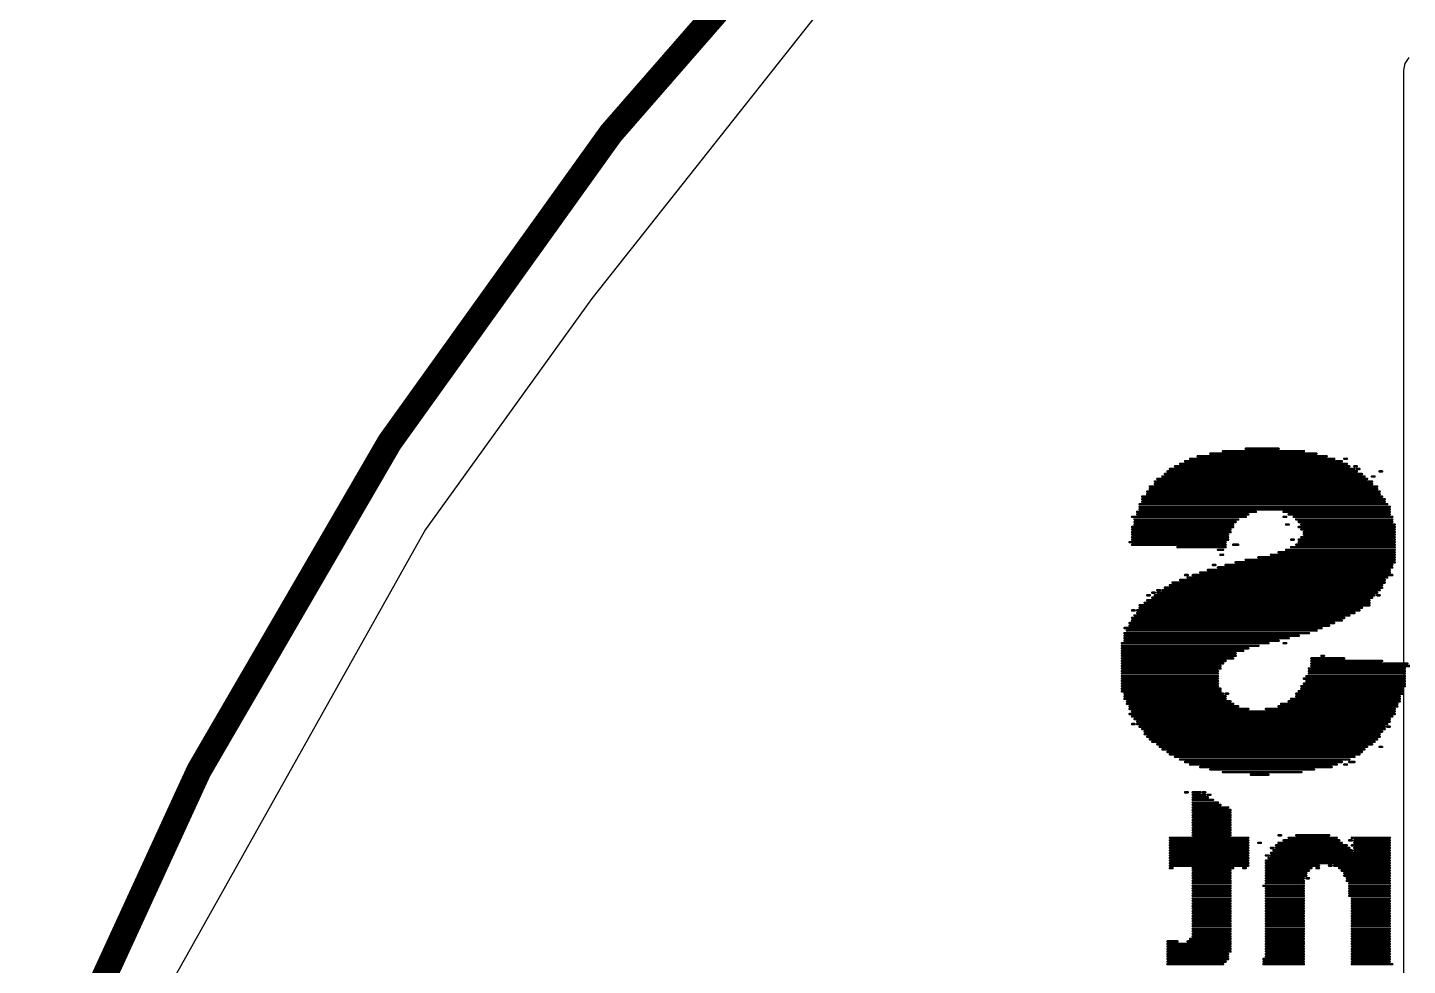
# Model space of a CAD drawing. Header units: inches. Extents: x -5 to 433, y -20 to 71.
# Drawn here: x -5.13 to 8.75, y 50.06 to 59.48 of the extents above; entities that cross this region are included whole.
import ezdxf

# ---------------------------------------------------------------- set-up
doc = ezdxf.new("R2010")
doc.units = ezdxf.units.IN
for name, color, linetype in [('Board Outline', 216, 'Continuous'), ('Bottom Overlay', 54, 'Continuous'), ('Top Layer', 1, 'Continuous')]:
    doc.layers.add(name, color=color, linetype=linetype)

msp = doc.modelspace()

# ---------------------------------------------------------------- linework, layer by layer
at = {"layer": 'Board Outline', "const_width": 0.254}
msp.add_lwpolyline([(-5, 48.544, -0.095808), (3.25, 61.298)], format="xyb", dxfattribs=at)
at = {"layer": 'Bottom Overlay', "const_width": 0.0254}
for points in [[(6.895, 55.226), (7.708, 55.226)], [(7.123, 55.251), (7.454, 55.251)], [(6.463, 55.099), (8.139, 55.099)], [(6.514, 55.124), (8.089, 55.124)], [(6.565, 55.15), (8.012, 55.15)], [(6.641, 55.175), (7.936, 55.175)], [(6.768, 55.201), (7.835, 55.201)], [(8.114, 55.15), (8.139, 55.15)], [(6.234, 54.947), (8.343, 54.947)], [(6.285, 54.972), (8.317, 54.972)], [(6.311, 54.997), (8.292, 54.997)], [(6.336, 55.023), (8.241, 55.023)], [(6.361, 55.048), (8.216, 55.048)], [(6.412, 55.074), (8.165, 55.074)], [(8.216, 55.074), (8.241, 55.074)], [(8.241, 55.048), (8.266, 55.048)], [(8.393, 54.972), (8.419, 54.972)], [(8.47, 55.023), (8.495, 55.023)], [(6.133, 54.82), (8.47, 54.82)], [(6.158, 54.87), (8.444, 54.87)], [(6.158, 54.845), (8.444, 54.845)], [(6.209, 54.921), (8.393, 54.921)], [(6.209, 54.896), (8.393, 54.896)], [(6.057, 54.693), (8.546, 54.693)], [(6.057, 54.667), (8.571, 54.667)], [(6.082, 54.769), (8.495, 54.769)], [(6.082, 54.743), (8.52, 54.743)], [(6.082, 54.718), (8.52, 54.718)], [(6.133, 54.794), (8.47, 54.794)], [(5.98, 54.566), (7.123, 54.566)], [(6.006, 54.54), (7.047, 54.54)], [(6.031, 54.616), (7.225, 54.616)], [(6.031, 54.591), (7.149, 54.591)], [(6.057, 54.642), (8.571, 54.642)], [(7.504, 54.616), (8.571, 54.616)], [(7.504, 54.566), (7.53, 54.566)], [(7.555, 54.591), (8.571, 54.591)], [(7.606, 54.566), (8.597, 54.566)], [(7.631, 54.54), (8.597, 54.54)], [(5.98, 54.464), (6.996, 54.464)], [(5.98, 54.439), (6.971, 54.439)], [(5.98, 54.413), (6.971, 54.413)], [(5.98, 54.388), (6.946, 54.388)], [(6.006, 54.515), (7.022, 54.515)], [(6.006, 54.489), (6.996, 54.489)], [(7.53, 54.489), (7.555, 54.489)], [(7.657, 54.515), (8.597, 54.515)], [(7.657, 54.464), (8.622, 54.464)], [(7.682, 54.489), (8.622, 54.489)], [(7.682, 54.439), (8.622, 54.439)], [(7.708, 54.413), (8.622, 54.413)], [(7.708, 54.388), (8.622, 54.388)], [(5.955, 54.312), (6.92, 54.312)], [(5.98, 54.362), (6.946, 54.362)], [(5.98, 54.337), (6.946, 54.337)], [(5.98, 54.286), (6.92, 54.286)], [(6.438, 54.261), (6.92, 54.261)], [(6.996, 54.286), (7.047, 54.286)], [(7.581, 54.337), (7.606, 54.337)], [(7.581, 54.261), (8.622, 54.261)], [(7.631, 54.286), (8.622, 54.286)], [(7.657, 54.337), (8.622, 54.337)], [(7.657, 54.312), (8.622, 54.312)], [(7.682, 54.362), (8.622, 54.362)], [(6.844, 54.235), (6.895, 54.235)], [(6.869, 54.185), (6.895, 54.185)], [(7.022, 54.108), (8.622, 54.108)], [(7.123, 54.134), (8.622, 54.134)], [(7.25, 54.159), (8.622, 54.159)], [(7.377, 54.185), (8.622, 54.185)], [(7.454, 54.21), (8.622, 54.21)], [(7.53, 54.235), (8.622, 54.235)], [(6.514, 53.981), (6.539, 53.981)], [(6.59, 53.981), (8.597, 53.981)], [(6.666, 54.007), (8.571, 54.007)], [(6.742, 54.032), (8.571, 54.032)], [(6.793, 54.083), (6.819, 54.083)], [(6.844, 54.058), (8.597, 54.058)], [(6.92, 54.083), (8.597, 54.083)], [(6.234, 53.829), (6.26, 53.829)], [(6.285, 53.829), (8.47, 53.829)], [(6.311, 53.854), (8.495, 53.854)], [(6.361, 53.88), (8.495, 53.88)], [(6.387, 53.905), (8.52, 53.905)], [(6.463, 53.931), (8.52, 53.931)], [(6.539, 53.956), (8.546, 53.956)], [(6.107, 53.702), (8.368, 53.702)], [(6.133, 53.778), (6.158, 53.778)], [(6.133, 53.727), (8.368, 53.727)], [(6.184, 53.804), (6.209, 53.804)], [(6.184, 53.753), (8.393, 53.753)], [(6.209, 53.778), (8.419, 53.778)], [(6.234, 53.804), (8.444, 53.804)], [(8.444, 53.778), (8.47, 53.778)], [(5.98, 53.626), (6.006, 53.626)], [(5.98, 53.55), (8.114, 53.55)], [(6.006, 53.575), (8.165, 53.575)], [(6.031, 53.626), (8.266, 53.626)], [(6.031, 53.6), (8.216, 53.6)], [(6.057, 53.677), (8.368, 53.677)], [(6.057, 53.651), (8.292, 53.651)], [(5.904, 53.448), (7.885, 53.448)], [(5.93, 53.423), (7.835, 53.423)], [(5.955, 53.499), (8.012, 53.499)], [(5.955, 53.473), (7.962, 53.473)], [(5.98, 53.524), (8.089, 53.524)], [(5.879, 53.296), (7.352, 53.296)], [(5.904, 53.397), (7.758, 53.397)], [(5.904, 53.372), (7.657, 53.372)], [(5.904, 53.346), (7.555, 53.346)], [(5.904, 53.321), (7.454, 53.321)], [(7.504, 53.296), (7.53, 53.296)], [(5.879, 53.27), (7.25, 53.27)], [(5.879, 53.245), (7.149, 53.245)], [(5.879, 53.219), (7.098, 53.219)], [(5.879, 53.194), (7.022, 53.194)], [(5.879, 53.169), (7.022, 53.169)], [(5.879, 53.143), (6.996, 53.143)], [(7.784, 53.143), (8.114, 53.143)], [(7.885, 53.169), (7.911, 53.169)], [(5.879, 53.118), (6.92, 53.118)], [(5.879, 53.092), (6.895, 53.092)], [(5.879, 53.067), (6.869, 53.067)], [(5.879, 53.042), (6.869, 53.042)], [(5.879, 53.016), (6.844, 53.016)], [(7.758, 53.042), (8.724, 53.042)], [(7.758, 53.016), (8.724, 53.016)], [(7.784, 53.118), (8.495, 53.118)], [(7.784, 53.092), (8.749, 53.092)], [(7.784, 53.067), (8.774, 53.067)], [(5.879, 52.991), (6.844, 52.991)], [(5.879, 52.965), (6.844, 52.965)], [(5.879, 52.94), (6.844, 52.94)], [(5.879, 52.915), (6.844, 52.915)], [(5.879, 52.889), (6.844, 52.889)], [(5.879, 52.864), (6.844, 52.864)], [(7.682, 52.864), (8.724, 52.864)], [(7.708, 52.94), (8.724, 52.94)], [(7.708, 52.889), (8.724, 52.889)], [(7.733, 52.965), (8.724, 52.965)], [(7.733, 52.915), (8.724, 52.915)], [(7.758, 52.991), (8.724, 52.991)], [(5.879, 52.838), (6.869, 52.838)], [(5.879, 52.813), (6.869, 52.813)], [(5.904, 52.788), (6.895, 52.788)], [(5.904, 52.762), (6.92, 52.762)], [(5.904, 52.737), (6.92, 52.737)], [(6.92, 52.788), (6.946, 52.788)], [(7.581, 52.737), (8.673, 52.737)], [(7.631, 52.788), (8.698, 52.788)], [(7.631, 52.762), (8.673, 52.762)], [(7.657, 52.813), (8.698, 52.813)], [(7.682, 52.838), (8.698, 52.838)], [(5.93, 52.711), (6.971, 52.711)], [(5.93, 52.686), (6.996, 52.686)], [(5.955, 52.661), (7.047, 52.661)], [(5.955, 52.635), (7.149, 52.635)], [(5.955, 52.584), (8.622, 52.584)], [(5.98, 52.61), (8.622, 52.61)], [(7.327, 52.635), (8.622, 52.635)], [(7.454, 52.661), (8.647, 52.661)], [(7.479, 52.686), (8.647, 52.686)], [(7.555, 52.711), (8.673, 52.711)], [(5.98, 52.559), (8.597, 52.559)], [(5.98, 52.483), (6.006, 52.483)], [(6.006, 52.534), (8.571, 52.534)], [(6.031, 52.508), (8.571, 52.508)], [(6.031, 52.483), (8.546, 52.483)], [(6.057, 52.457), (8.52, 52.457)], [(8.546, 52.457), (8.571, 52.457)], [(6.082, 52.432), (8.52, 52.432)], [(6.107, 52.407), (8.495, 52.407)], [(6.107, 52.381), (8.47, 52.381)], [(6.133, 52.356), (8.47, 52.356)], [(6.158, 52.33), (8.444, 52.33)], [(6.184, 52.305), (8.419, 52.305)], [(6.234, 52.28), (8.393, 52.28)], [(6.26, 52.254), (8.343, 52.254)], [(6.285, 52.229), (8.317, 52.229)], [(6.336, 52.203), (8.292, 52.203)], [(6.361, 52.178), (8.266, 52.178)], [(8.47, 52.254), (8.495, 52.254)], [(6.412, 52.153), (8.216, 52.153)], [(6.463, 52.127), (8.165, 52.127)], [(6.514, 52.102), (8.089, 52.102)], [(6.565, 52.076), (8.038, 52.076)], [(6.666, 52.051), (7.987, 52.051)], [(6.768, 52.026), (7.809, 52.026)], [(8.114, 52.076), (8.139, 52.076)], [(8.165, 52.102), (8.216, 52.102)], [(6.895, 52), (7.682, 52)], [(7.174, 51.975), (7.352, 51.975)], [(6.514, 51.797), (6.539, 51.797)], [(6.59, 51.797), (6.666, 51.797)], [(6.59, 51.772), (6.717, 51.772)], [(6.59, 51.746), (6.742, 51.746)], [(6.692, 51.797), (6.717, 51.797)], [(6.742, 51.772), (6.768, 51.772)], [(6.59, 51.721), (6.793, 51.721)], [(6.59, 51.695), (6.844, 51.695)], [(6.59, 51.67), (6.869, 51.67)], [(6.59, 51.645), (6.946, 51.645)], [(6.59, 51.619), (6.971, 51.619)], [(6.59, 51.594), (6.971, 51.594)], [(6.59, 51.568), (6.971, 51.568)], [(6.59, 51.543), (6.971, 51.543)], [(6.59, 51.518), (6.971, 51.518)], [(6.59, 51.492), (6.971, 51.492)], [(6.361, 51.34), (7.149, 51.34)], [(6.59, 51.467), (6.971, 51.467)], [(6.59, 51.441), (6.971, 51.441)], [(6.59, 51.416), (6.971, 51.416)], [(6.59, 51.391), (6.971, 51.391)], [(6.59, 51.365), (6.971, 51.365)], [(7.454, 51.365), (7.479, 51.365)], [(7.555, 51.34), (8.038, 51.34)], [(7.631, 51.365), (7.962, 51.365)], [(8.19, 51.34), (8.571, 51.34)], [(6.361, 51.314), (7.149, 51.314)], [(6.361, 51.289), (7.149, 51.289)], [(6.361, 51.264), (7.149, 51.264)], [(6.361, 51.238), (7.149, 51.238)], [(6.361, 51.213), (7.149, 51.213)], [(7.25, 51.289), (7.276, 51.289)], [(7.377, 51.238), (7.403, 51.238)], [(7.403, 51.213), (8.19, 51.213)], [(7.428, 51.264), (8.139, 51.264)], [(7.428, 51.238), (8.165, 51.238)], [(7.454, 51.289), (8.089, 51.289)], [(7.504, 51.314), (8.063, 51.314)], [(8.165, 51.314), (8.19, 51.314)], [(8.19, 51.264), (8.571, 51.264)], [(8.216, 51.314), (8.571, 51.314)], [(8.216, 51.289), (8.571, 51.289)], [(8.216, 51.238), (8.571, 51.238)], [(8.216, 51.213), (8.571, 51.213)], [(6.361, 51.187), (7.149, 51.187)], [(6.361, 51.162), (7.149, 51.162)], [(6.361, 51.137), (7.149, 51.137)], [(6.361, 51.111), (7.149, 51.111)], [(6.361, 51.086), (7.149, 51.086)], [(6.361, 51.06), (7.149, 51.06)], [(7.327, 51.162), (7.352, 51.162)], [(7.327, 51.111), (8.571, 51.111)], [(7.327, 51.086), (8.571, 51.086)], [(7.327, 51.06), (7.86, 51.06)], [(7.352, 51.137), (8.571, 51.137)], [(7.377, 51.187), (8.571, 51.187)], [(7.377, 51.162), (8.571, 51.162)], [(7.962, 51.06), (7.987, 51.06)], [(8.012, 51.06), (8.571, 51.06)], [(6.361, 51.035), (6.387, 51.035)], [(6.59, 51.035), (6.996, 51.035)], [(6.59, 51.01), (6.971, 51.01)], [(6.59, 50.984), (6.971, 50.984)], [(6.59, 50.959), (6.971, 50.959)], [(6.59, 50.933), (6.971, 50.933)], [(7.098, 51.035), (7.123, 51.035)], [(7.327, 51.035), (7.784, 51.035)], [(7.327, 51.01), (7.758, 51.01)], [(7.327, 50.984), (7.733, 50.984)], [(7.327, 50.959), (7.733, 50.959)], [(7.327, 50.933), (7.708, 50.933)], [(7.733, 50.933), (7.758, 50.933)], [(7.835, 51.035), (7.86, 51.035)], [(8.063, 51.035), (8.571, 51.035)], [(8.089, 51.01), (8.571, 51.01)], [(8.114, 50.984), (8.571, 50.984)], [(8.114, 50.959), (8.571, 50.959)], [(8.139, 50.933), (8.571, 50.933)], [(6.59, 50.908), (6.971, 50.908)], [(6.59, 50.883), (6.971, 50.883)], [(6.59, 50.857), (6.971, 50.857)], [(6.59, 50.832), (6.971, 50.832)], [(6.59, 50.806), (6.971, 50.806)], [(6.59, 50.781), (6.971, 50.781)], [(7.301, 50.857), (7.708, 50.857)], [(7.327, 50.908), (7.708, 50.908)], [(7.327, 50.883), (7.708, 50.883)], [(7.327, 50.832), (7.708, 50.832)], [(7.327, 50.806), (7.708, 50.806)], [(7.327, 50.781), (7.708, 50.781)], [(8.139, 50.908), (8.571, 50.908)], [(8.165, 50.883), (8.571, 50.883)], [(8.165, 50.857), (8.571, 50.857)], [(8.165, 50.832), (8.571, 50.832)], [(8.165, 50.806), (8.571, 50.806)], [(8.165, 50.781), (8.571, 50.781)], [(6.59, 50.756), (6.971, 50.756)], [(6.59, 50.73), (6.971, 50.73)], [(6.59, 50.705), (6.971, 50.705)], [(6.59, 50.679), (6.971, 50.679)], [(6.59, 50.654), (6.971, 50.654)], [(7.327, 50.756), (7.708, 50.756)], [(7.327, 50.73), (7.708, 50.73)], [(7.327, 50.705), (7.708, 50.705)], [(7.327, 50.679), (7.708, 50.679)], [(7.327, 50.654), (7.708, 50.654)], [(8.165, 50.756), (8.571, 50.756)], [(8.19, 50.73), (8.571, 50.73)], [(8.19, 50.705), (8.571, 50.705)], [(8.19, 50.679), (8.571, 50.679)], [(8.19, 50.654), (8.571, 50.654)], [(6.59, 50.629), (6.971, 50.629)], [(6.59, 50.603), (6.971, 50.603)], [(6.59, 50.578), (6.971, 50.578)], [(6.59, 50.552), (6.971, 50.552)], [(6.59, 50.527), (6.971, 50.527)], [(6.59, 50.502), (6.971, 50.502)], [(7.327, 50.629), (7.708, 50.629)], [(7.327, 50.603), (7.708, 50.603)], [(7.327, 50.578), (7.708, 50.578)], [(7.327, 50.552), (7.708, 50.552)], [(7.327, 50.527), (7.708, 50.527)], [(7.327, 50.502), (7.708, 50.502)], [(8.19, 50.629), (8.571, 50.629)], [(8.19, 50.603), (8.571, 50.603)], [(8.19, 50.578), (8.571, 50.578)], [(8.19, 50.552), (8.571, 50.552)], [(8.19, 50.527), (8.571, 50.527)], [(8.19, 50.502), (8.571, 50.502)], [(6.59, 50.476), (6.971, 50.476)], [(6.59, 50.451), (6.971, 50.451)], [(6.59, 50.425), (6.971, 50.425)], [(6.59, 50.4), (6.971, 50.4)], [(6.59, 50.375), (6.971, 50.375)], [(7.327, 50.476), (7.708, 50.476)], [(7.327, 50.451), (7.708, 50.451)], [(7.327, 50.425), (7.708, 50.425)], [(7.327, 50.4), (7.708, 50.4)], [(7.327, 50.375), (7.708, 50.375)], [(8.19, 50.476), (8.571, 50.476)], [(8.19, 50.451), (8.571, 50.451)], [(8.19, 50.425), (8.571, 50.425)], [(8.19, 50.4), (8.571, 50.4)], [(8.19, 50.375), (8.571, 50.375)], [(6.336, 50.298), (6.438, 50.298)], [(6.336, 50.273), (6.971, 50.273)], [(6.336, 50.248), (6.971, 50.248)], [(6.336, 50.222), (6.971, 50.222)], [(6.539, 50.298), (6.971, 50.298)], [(6.565, 50.324), (6.971, 50.324)], [(6.59, 50.349), (6.971, 50.349)], [(7.327, 50.349), (7.708, 50.349)], [(7.327, 50.324), (7.708, 50.324)], [(7.327, 50.298), (7.708, 50.298)], [(7.327, 50.273), (7.708, 50.273)], [(7.327, 50.248), (7.708, 50.248)], [(7.327, 50.222), (7.708, 50.222)], [(8.19, 50.349), (8.571, 50.349)], [(8.19, 50.324), (8.571, 50.324)], [(8.19, 50.298), (8.571, 50.298)], [(8.19, 50.273), (8.571, 50.273)], [(8.19, 50.248), (8.571, 50.248)], [(8.19, 50.222), (8.571, 50.222)], [(6.336, 50.197), (6.971, 50.197)], [(6.336, 50.171), (6.946, 50.171)], [(6.336, 50.146), (6.946, 50.146)], [(6.336, 50.121), (6.946, 50.121)], [(6.336, 50.095), (6.92, 50.095)], [(7.301, 50.121), (7.708, 50.121)], [(7.301, 50.095), (7.708, 50.095)], [(7.327, 50.197), (7.708, 50.197)], [(7.327, 50.171), (7.708, 50.171)], [(7.327, 50.146), (7.708, 50.146)], [(8.19, 50.197), (8.571, 50.197)], [(8.19, 50.171), (8.571, 50.171)], [(8.19, 50.146), (8.571, 50.146)], [(8.19, 50.121), (8.571, 50.121)], [(8.19, 50.095), (8.571, 50.095)], [(6.336, 50.07), (6.895, 50.07)], [(7.301, 50.07), (7.708, 50.07)], [(8.19, 50.07), (8.597, 50.07)]]:
    msp.add_lwpolyline(points, dxfattribs=at)
at = {"layer": 'Bottom Overlay', "const_width": 0.0127}
for points in [[(6.888, 55.226, 1), (6.901, 55.226, 1)], [(7.117, 55.251, 1), (7.13, 55.251, 1)], [(7.447, 55.251, 1), (7.46, 55.251, 1)], [(7.701, 55.226, 1), (7.714, 55.226, 1)], [(6.457, 55.099, 1), (6.469, 55.099, 1)], [(6.507, 55.124, 1), (6.52, 55.124, 1)], [(6.558, 55.15, 1), (6.571, 55.15, 1)], [(6.634, 55.175, 1), (6.647, 55.175, 1)], [(6.761, 55.201, 1), (6.774, 55.201, 1)], [(7.828, 55.201, 1), (7.841, 55.201, 1)], [(7.93, 55.175, 1), (7.943, 55.175, 1)], [(8.006, 55.15, 1), (8.019, 55.15, 1)], [(8.082, 55.124, 1), (8.095, 55.124, 1)], [(8.108, 55.15, 1), (8.12, 55.15, 1)], [(8.133, 55.15, 1), (8.146, 55.15, 1)], [(8.133, 55.099, 1), (8.146, 55.099, 1)], [(6.228, 54.947, 1), (6.241, 54.947, 1)], [(6.279, 54.972, 1), (6.292, 54.972, 1)], [(6.304, 54.997, 1), (6.317, 54.997, 1)], [(6.33, 55.023, 1), (6.342, 55.023, 1)], [(6.355, 55.048, 1), (6.368, 55.048, 1)], [(6.406, 55.074, 1), (6.419, 55.074, 1)], [(8.158, 55.074, 1), (8.171, 55.074, 1)], [(8.209, 55.074, 1), (8.222, 55.074, 1)], [(8.209, 55.048, 1), (8.222, 55.048, 1)], [(8.235, 55.074, 1), (8.247, 55.074, 1)], [(8.235, 55.048, 1), (8.247, 55.048, 1)], [(8.235, 55.023, 1), (8.247, 55.023, 1)], [(8.26, 55.048, 1), (8.273, 55.048, 1)], [(8.285, 54.997, 1), (8.298, 54.997, 1)], [(8.311, 54.972, 1), (8.324, 54.972, 1)], [(8.336, 54.947, 1), (8.349, 54.947, 1)], [(8.387, 54.972, 1), (8.4, 54.972, 1)], [(8.412, 54.972, 1), (8.425, 54.972, 1)], [(8.463, 55.023, 1), (8.476, 55.023, 1)], [(8.489, 55.023, 1), (8.501, 55.023, 1)], [(6.126, 54.82, 1), (6.139, 54.82, 1)], [(6.152, 54.87, 1), (6.165, 54.87, 1)], [(6.152, 54.845, 1), (6.165, 54.845, 1)], [(6.203, 54.921, 1), (6.215, 54.921, 1)], [(6.203, 54.896, 1), (6.215, 54.896, 1)], [(8.387, 54.921, 1), (8.4, 54.921, 1)], [(8.387, 54.896, 1), (8.4, 54.896, 1)], [(8.438, 54.87, 1), (8.451, 54.87, 1)], [(8.438, 54.845, 1), (8.451, 54.845, 1)], [(8.463, 54.82, 1), (8.476, 54.82, 1)], [(6.05, 54.693, 1), (6.063, 54.693, 1)], [(6.05, 54.667, 1), (6.063, 54.667, 1)], [(6.076, 54.769, 1), (6.088, 54.769, 1)], [(6.076, 54.743, 1), (6.088, 54.743, 1)], [(6.076, 54.718, 1), (6.088, 54.718, 1)], [(6.126, 54.794, 1), (6.139, 54.794, 1)], [(8.463, 54.794, 1), (8.476, 54.794, 1)], [(8.489, 54.769, 1), (8.501, 54.769, 1)], [(8.514, 54.743, 1), (8.527, 54.743, 1)], [(8.514, 54.718, 1), (8.527, 54.718, 1)], [(8.539, 54.693, 1), (8.552, 54.693, 1)], [(8.565, 54.667, 1), (8.578, 54.667, 1)], [(5.974, 54.566, 1), (5.987, 54.566, 1)], [(5.999, 54.54, 1), (6.012, 54.54, 1)], [(6.025, 54.616, 1), (6.038, 54.616, 1)], [(6.025, 54.591, 1), (6.038, 54.591, 1)], [(6.05, 54.642, 1), (6.063, 54.642, 1)], [(7.041, 54.54, 1), (7.054, 54.54, 1)], [(7.117, 54.566, 1), (7.13, 54.566, 1)], [(7.142, 54.591, 1), (7.155, 54.591, 1)], [(7.219, 54.616, 1), (7.231, 54.616, 1)], [(7.498, 54.616, 1), (7.511, 54.616, 1)], [(7.498, 54.566, 1), (7.511, 54.566, 1)], [(7.523, 54.566, 1), (7.536, 54.566, 1)], [(7.549, 54.591, 1), (7.562, 54.591, 1)], [(7.6, 54.566, 1), (7.612, 54.566, 1)], [(7.625, 54.54, 1), (7.638, 54.54, 1)], [(8.565, 54.642, 1), (8.578, 54.642, 1)], [(8.565, 54.616, 1), (8.578, 54.616, 1)], [(8.565, 54.591, 1), (8.578, 54.591, 1)], [(8.59, 54.566, 1), (8.603, 54.566, 1)], [(8.59, 54.54, 1), (8.603, 54.54, 1)], [(5.974, 54.464, 1), (5.987, 54.464, 1)], [(5.974, 54.439, 1), (5.987, 54.439, 1)], [(5.974, 54.413, 1), (5.987, 54.413, 1)], [(5.974, 54.388, 1), (5.987, 54.388, 1)], [(5.999, 54.515, 1), (6.012, 54.515, 1)], [(5.999, 54.489, 1), (6.012, 54.489, 1)], [(6.939, 54.388, 1), (6.952, 54.388, 1)], [(6.965, 54.439, 1), (6.977, 54.439, 1)], [(6.965, 54.413, 1), (6.977, 54.413, 1)], [(6.99, 54.489, 1), (7.003, 54.489, 1)], [(6.99, 54.464, 1), (7.003, 54.464, 1)], [(7.015, 54.515, 1), (7.028, 54.515, 1)], [(7.523, 54.489, 1), (7.536, 54.489, 1)], [(7.549, 54.489, 1), (7.562, 54.489, 1)], [(7.65, 54.515, 1), (7.663, 54.515, 1)], [(7.65, 54.464, 1), (7.663, 54.464, 1)], [(7.676, 54.489, 1), (7.689, 54.489, 1)], [(7.676, 54.439, 1), (7.689, 54.439, 1)], [(7.701, 54.413, 1), (7.714, 54.413, 1)], [(7.701, 54.388, 1), (7.714, 54.388, 1)], [(8.59, 54.515, 1), (8.603, 54.515, 1)], [(8.616, 54.489, 1), (8.628, 54.489, 1)], [(8.616, 54.464, 1), (8.628, 54.464, 1)], [(8.616, 54.439, 1), (8.628, 54.439, 1)], [(8.616, 54.413, 1), (8.628, 54.413, 1)], [(8.616, 54.388, 1), (8.628, 54.388, 1)], [(5.949, 54.312, 1), (5.961, 54.312, 1)], [(5.974, 54.362, 1), (5.987, 54.362, 1)], [(5.974, 54.337, 1), (5.987, 54.337, 1)], [(5.974, 54.286, 1), (5.987, 54.286, 1)], [(6.431, 54.261, 1), (6.444, 54.261, 1)], [(6.914, 54.312, 1), (6.927, 54.312, 1)], [(6.914, 54.286, 1), (6.927, 54.286, 1)], [(6.914, 54.261, 1), (6.927, 54.261, 1)], [(6.939, 54.362, 1), (6.952, 54.362, 1)], [(6.939, 54.337, 1), (6.952, 54.337, 1)], [(6.99, 54.286, 1), (7.003, 54.286, 1)], [(7.041, 54.286, 1), (7.054, 54.286, 1)], [(7.574, 54.337, 1), (7.587, 54.337, 1)], [(7.574, 54.261, 1), (7.587, 54.261, 1)], [(7.6, 54.337, 1), (7.612, 54.337, 1)], [(7.625, 54.286, 1), (7.638, 54.286, 1)], [(7.65, 54.337, 1), (7.663, 54.337, 1)], [(7.65, 54.312, 1), (7.663, 54.312, 1)], [(7.676, 54.362, 1), (7.689, 54.362, 1)], [(8.616, 54.362, 1), (8.628, 54.362, 1)], [(8.616, 54.337, 1), (8.628, 54.337, 1)], [(8.616, 54.312, 1), (8.628, 54.312, 1)], [(8.616, 54.286, 1), (8.628, 54.286, 1)], [(8.616, 54.261, 1), (8.628, 54.261, 1)], [(6.838, 54.235, 1), (6.85, 54.235, 1)], [(6.863, 54.185, 1), (6.876, 54.185, 1)], [(6.888, 54.235, 1), (6.901, 54.235, 1)], [(6.888, 54.185, 1), (6.901, 54.185, 1)], [(7.015, 54.108, 1), (7.028, 54.108, 1)], [(7.117, 54.134, 1), (7.13, 54.134, 1)], [(7.244, 54.159, 1), (7.257, 54.159, 1)], [(7.371, 54.185, 1), (7.384, 54.185, 1)], [(7.447, 54.21, 1), (7.46, 54.21, 1)], [(7.523, 54.235, 1), (7.536, 54.235, 1)], [(8.616, 54.235, 1), (8.628, 54.235, 1)], [(8.616, 54.21, 1), (8.628, 54.21, 1)], [(8.616, 54.185, 1), (8.628, 54.185, 1)], [(8.616, 54.159, 1), (8.628, 54.159, 1)], [(8.616, 54.134, 1), (8.628, 54.134, 1)], [(8.616, 54.108, 1), (8.628, 54.108, 1)], [(6.507, 53.981, 1), (6.52, 53.981, 1)], [(6.533, 53.981, 1), (6.546, 53.981, 1)], [(6.584, 53.981, 1), (6.596, 53.981, 1)], [(6.66, 54.007, 1), (6.673, 54.007, 1)], [(6.736, 54.032, 1), (6.749, 54.032, 1)], [(6.787, 54.083, 1), (6.8, 54.083, 1)], [(6.812, 54.083, 1), (6.825, 54.083, 1)], [(6.838, 54.058, 1), (6.85, 54.058, 1)], [(6.914, 54.083, 1), (6.927, 54.083, 1)], [(8.565, 54.032, 1), (8.578, 54.032, 1)], [(8.565, 54.007, 1), (8.578, 54.007, 1)], [(8.59, 54.083, 1), (8.603, 54.083, 1)], [(8.59, 54.058, 1), (8.603, 54.058, 1)], [(8.59, 53.981, 1), (8.603, 53.981, 1)], [(6.228, 53.829, 1), (6.241, 53.829, 1)], [(6.253, 53.829, 1), (6.266, 53.829, 1)], [(6.279, 53.829, 1), (6.292, 53.829, 1)], [(6.304, 53.854, 1), (6.317, 53.854, 1)], [(6.355, 53.88, 1), (6.368, 53.88, 1)], [(6.38, 53.905, 1), (6.393, 53.905, 1)], [(6.457, 53.931, 1), (6.469, 53.931, 1)], [(6.533, 53.956, 1), (6.546, 53.956, 1)], [(8.463, 53.829, 1), (8.476, 53.829, 1)], [(8.489, 53.88, 1), (8.501, 53.88, 1)], [(8.489, 53.854, 1), (8.501, 53.854, 1)], [(8.514, 53.931, 1), (8.527, 53.931, 1)], [(8.514, 53.905, 1), (8.527, 53.905, 1)], [(8.539, 53.956, 1), (8.552, 53.956, 1)], [(6.101, 53.702, 1), (6.114, 53.702, 1)], [(6.126, 53.778, 1), (6.139, 53.778, 1)], [(6.126, 53.727, 1), (6.139, 53.727, 1)], [(6.152, 53.778, 1), (6.165, 53.778, 1)], [(6.177, 53.804, 1), (6.19, 53.804, 1)], [(6.177, 53.753, 1), (6.19, 53.753, 1)], [(6.203, 53.804, 1), (6.215, 53.804, 1)], [(6.203, 53.778, 1), (6.215, 53.778, 1)], [(6.228, 53.804, 1), (6.241, 53.804, 1)], [(8.362, 53.727, 1), (8.374, 53.727, 1)], [(8.362, 53.702, 1), (8.374, 53.702, 1)], [(8.387, 53.753, 1), (8.4, 53.753, 1)], [(8.412, 53.778, 1), (8.425, 53.778, 1)], [(8.438, 53.804, 1), (8.451, 53.804, 1)], [(8.438, 53.778, 1), (8.451, 53.778, 1)], [(8.463, 53.778, 1), (8.476, 53.778, 1)], [(5.974, 53.626, 1), (5.987, 53.626, 1)], [(5.974, 53.55, 1), (5.987, 53.55, 1)], [(5.999, 53.626, 1), (6.012, 53.626, 1)], [(5.999, 53.575, 1), (6.012, 53.575, 1)], [(6.025, 53.626, 1), (6.038, 53.626, 1)], [(6.025, 53.6, 1), (6.038, 53.6, 1)], [(6.05, 53.677, 1), (6.063, 53.677, 1)], [(6.05, 53.651, 1), (6.063, 53.651, 1)], [(8.108, 53.55, 1), (8.12, 53.55, 1)], [(8.158, 53.575, 1), (8.171, 53.575, 1)], [(8.209, 53.6, 1), (8.222, 53.6, 1)], [(8.26, 53.626, 1), (8.273, 53.626, 1)], [(8.285, 53.651, 1), (8.298, 53.651, 1)], [(8.362, 53.677, 1), (8.374, 53.677, 1)], [(5.898, 53.448, 1), (5.911, 53.448, 1)], [(5.923, 53.423, 1), (5.936, 53.423, 1)], [(5.949, 53.499, 1), (5.961, 53.499, 1)], [(5.949, 53.473, 1), (5.961, 53.473, 1)], [(5.974, 53.524, 1), (5.987, 53.524, 1)], [(7.828, 53.423, 1), (7.841, 53.423, 1)], [(7.879, 53.448, 1), (7.892, 53.448, 1)], [(7.955, 53.473, 1), (7.968, 53.473, 1)], [(8.006, 53.499, 1), (8.019, 53.499, 1)], [(8.082, 53.524, 1), (8.095, 53.524, 1)], [(5.872, 53.296, 1), (5.885, 53.296, 1)], [(5.898, 53.397, 1), (5.911, 53.397, 1)], [(5.898, 53.372, 1), (5.911, 53.372, 1)], [(5.898, 53.346, 1), (5.911, 53.346, 1)], [(5.898, 53.321, 1), (5.911, 53.321, 1)], [(7.346, 53.296, 1), (7.358, 53.296, 1)], [(7.447, 53.321, 1), (7.46, 53.321, 1)], [(7.498, 53.296, 1), (7.511, 53.296, 1)], [(7.523, 53.296, 1), (7.536, 53.296, 1)], [(7.549, 53.346, 1), (7.562, 53.346, 1)], [(7.65, 53.372, 1), (7.663, 53.372, 1)], [(7.752, 53.397, 1), (7.765, 53.397, 1)], [(5.872, 53.27, 1), (5.885, 53.27, 1)], [(5.872, 53.245, 1), (5.885, 53.245, 1)], [(5.872, 53.219, 1), (5.885, 53.219, 1)], [(5.872, 53.194, 1), (5.885, 53.194, 1)], [(5.872, 53.169, 1), (5.885, 53.169, 1)], [(5.872, 53.143, 1), (5.885, 53.143, 1)], [(6.99, 53.143, 1), (7.003, 53.143, 1)], [(7.015, 53.194, 1), (7.028, 53.194, 1)], [(7.015, 53.169, 1), (7.028, 53.169, 1)], [(7.092, 53.219, 1), (7.104, 53.219, 1)], [(7.142, 53.245, 1), (7.155, 53.245, 1)], [(7.244, 53.27, 1), (7.257, 53.27, 1)], [(7.777, 53.143, 1), (7.79, 53.143, 1)], [(7.879, 53.169, 1), (7.892, 53.169, 1)], [(7.904, 53.169, 1), (7.917, 53.169, 1)], [(8.108, 53.143, 1), (8.12, 53.143, 1)], [(5.872, 53.118, 1), (5.885, 53.118, 1)], [(5.872, 53.092, 1), (5.885, 53.092, 1)], [(5.872, 53.067, 1), (5.885, 53.067, 1)], [(5.872, 53.042, 1), (5.885, 53.042, 1)], [(5.872, 53.016, 1), (5.885, 53.016, 1)], [(6.838, 53.016, 1), (6.85, 53.016, 1)], [(6.863, 53.067, 1), (6.876, 53.067, 1)], [(6.863, 53.042, 1), (6.876, 53.042, 1)], [(6.888, 53.092, 1), (6.901, 53.092, 1)], [(6.914, 53.118, 1), (6.927, 53.118, 1)], [(7.752, 53.042, 1), (7.765, 53.042, 1)], [(7.752, 53.016, 1), (7.765, 53.016, 1)], [(7.777, 53.118, 1), (7.79, 53.118, 1)], [(7.777, 53.092, 1), (7.79, 53.092, 1)], [(7.777, 53.067, 1), (7.79, 53.067, 1)], [(8.489, 53.118, 1), (8.501, 53.118, 1)], [(8.717, 53.042, 1), (8.73, 53.042, 1)], [(8.717, 53.016, 1), (8.73, 53.016, 1)], [(8.743, 53.092, 1), (8.755, 53.092, 1)], [(5.872, 52.991, 1), (5.885, 52.991, 1)], [(5.872, 52.965, 1), (5.885, 52.965, 1)], [(5.872, 52.94, 1), (5.885, 52.94, 1)], [(5.872, 52.915, 1), (5.885, 52.915, 1)], [(5.872, 52.889, 1), (5.885, 52.889, 1)], [(5.872, 52.864, 1), (5.885, 52.864, 1)], [(6.838, 52.991, 1), (6.85, 52.991, 1)], [(6.838, 52.965, 1), (6.85, 52.965, 1)], [(6.838, 52.94, 1), (6.85, 52.94, 1)], [(6.838, 52.915, 1), (6.85, 52.915, 1)], [(6.838, 52.889, 1), (6.85, 52.889, 1)], [(6.838, 52.864, 1), (6.85, 52.864, 1)], [(7.676, 52.864, 1), (7.689, 52.864, 1)], [(7.701, 52.94, 1), (7.714, 52.94, 1)], [(7.701, 52.889, 1), (7.714, 52.889, 1)], [(7.727, 52.965, 1), (7.739, 52.965, 1)], [(7.727, 52.915, 1), (7.739, 52.915, 1)], [(7.752, 52.991, 1), (7.765, 52.991, 1)], [(8.717, 52.991, 1), (8.73, 52.991, 1)], [(8.717, 52.965, 1), (8.73, 52.965, 1)], [(8.717, 52.94, 1), (8.73, 52.94, 1)], [(8.717, 52.915, 1), (8.73, 52.915, 1)], [(8.717, 52.889, 1), (8.73, 52.889, 1)], [(8.717, 52.864, 1), (8.73, 52.864, 1)], [(5.872, 52.838, 1), (5.885, 52.838, 1)], [(5.872, 52.813, 1), (5.885, 52.813, 1)], [(5.898, 52.788, 1), (5.911, 52.788, 1)], [(5.898, 52.762, 1), (5.911, 52.762, 1)], [(5.898, 52.737, 1), (5.911, 52.737, 1)], [(6.863, 52.838, 1), (6.876, 52.838, 1)], [(6.863, 52.813, 1), (6.876, 52.813, 1)], [(6.888, 52.788, 1), (6.901, 52.788, 1)], [(6.914, 52.788, 1), (6.927, 52.788, 1)], [(6.914, 52.762, 1), (6.927, 52.762, 1)], [(6.914, 52.737, 1), (6.927, 52.737, 1)], [(6.939, 52.788, 1), (6.952, 52.788, 1)], [(7.574, 52.737, 1), (7.587, 52.737, 1)], [(7.625, 52.788, 1), (7.638, 52.788, 1)], [(7.625, 52.762, 1), (7.638, 52.762, 1)], [(7.65, 52.813, 1), (7.663, 52.813, 1)], [(7.676, 52.838, 1), (7.689, 52.838, 1)], [(8.666, 52.762, 1), (8.679, 52.762, 1)], [(8.666, 52.737, 1), (8.679, 52.737, 1)], [(8.692, 52.838, 1), (8.705, 52.838, 1)], [(8.692, 52.813, 1), (8.705, 52.813, 1)], [(8.692, 52.788, 1), (8.705, 52.788, 1)], [(5.923, 52.711, 1), (5.936, 52.711, 1)], [(5.923, 52.686, 1), (5.936, 52.686, 1)], [(5.949, 52.661, 1), (5.961, 52.661, 1)], [(5.949, 52.635, 1), (5.961, 52.635, 1)], [(5.949, 52.584, 1), (5.961, 52.584, 1)], [(5.974, 52.61, 1), (5.987, 52.61, 1)], [(6.965, 52.711, 1), (6.977, 52.711, 1)], [(6.99, 52.686, 1), (7.003, 52.686, 1)], [(7.041, 52.661, 1), (7.054, 52.661, 1)], [(7.142, 52.635, 1), (7.155, 52.635, 1)], [(7.32, 52.635, 1), (7.333, 52.635, 1)], [(7.447, 52.661, 1), (7.46, 52.661, 1)], [(7.473, 52.686, 1), (7.485, 52.686, 1)], [(7.549, 52.711, 1), (7.562, 52.711, 1)], [(8.616, 52.635, 1), (8.628, 52.635, 1)], [(8.616, 52.61, 1), (8.628, 52.61, 1)], [(8.616, 52.584, 1), (8.628, 52.584, 1)], [(8.641, 52.686, 1), (8.654, 52.686, 1)], [(8.641, 52.661, 1), (8.654, 52.661, 1)], [(8.666, 52.711, 1), (8.679, 52.711, 1)], [(5.974, 52.559, 1), (5.987, 52.559, 1)], [(5.974, 52.483, 1), (5.987, 52.483, 1)], [(5.999, 52.534, 1), (6.012, 52.534, 1)], [(5.999, 52.483, 1), (6.012, 52.483, 1)], [(6.025, 52.508, 1), (6.038, 52.508, 1)], [(6.025, 52.483, 1), (6.038, 52.483, 1)], [(6.05, 52.457, 1), (6.063, 52.457, 1)], [(8.514, 52.457, 1), (8.527, 52.457, 1)], [(8.539, 52.483, 1), (8.552, 52.483, 1)], [(8.539, 52.457, 1), (8.552, 52.457, 1)], [(8.565, 52.534, 1), (8.578, 52.534, 1)], [(8.565, 52.508, 1), (8.578, 52.508, 1)], [(8.565, 52.457, 1), (8.578, 52.457, 1)], [(8.59, 52.559, 1), (8.603, 52.559, 1)], [(6.076, 52.432, 1), (6.088, 52.432, 1)], [(6.101, 52.407, 1), (6.114, 52.407, 1)], [(6.101, 52.381, 1), (6.114, 52.381, 1)], [(6.126, 52.356, 1), (6.139, 52.356, 1)], [(6.152, 52.33, 1), (6.165, 52.33, 1)], [(6.177, 52.305, 1), (6.19, 52.305, 1)], [(8.412, 52.305, 1), (8.425, 52.305, 1)], [(8.438, 52.33, 1), (8.451, 52.33, 1)], [(8.463, 52.381, 1), (8.476, 52.381, 1)], [(8.463, 52.356, 1), (8.476, 52.356, 1)], [(8.489, 52.407, 1), (8.501, 52.407, 1)], [(8.514, 52.432, 1), (8.527, 52.432, 1)], [(6.228, 52.28, 1), (6.241, 52.28, 1)], [(6.253, 52.254, 1), (6.266, 52.254, 1)], [(6.279, 52.229, 1), (6.292, 52.229, 1)], [(6.33, 52.203, 1), (6.342, 52.203, 1)], [(6.355, 52.178, 1), (6.368, 52.178, 1)], [(8.26, 52.178, 1), (8.273, 52.178, 1)], [(8.285, 52.203, 1), (8.298, 52.203, 1)], [(8.311, 52.229, 1), (8.324, 52.229, 1)], [(8.336, 52.254, 1), (8.349, 52.254, 1)], [(8.387, 52.28, 1), (8.4, 52.28, 1)], [(8.463, 52.254, 1), (8.476, 52.254, 1)], [(8.489, 52.254, 1), (8.501, 52.254, 1)], [(6.406, 52.153, 1), (6.419, 52.153, 1)], [(6.457, 52.127, 1), (6.469, 52.127, 1)], [(6.507, 52.102, 1), (6.52, 52.102, 1)], [(6.558, 52.076, 1), (6.571, 52.076, 1)], [(6.66, 52.051, 1), (6.673, 52.051, 1)], [(6.761, 52.026, 1), (6.774, 52.026, 1)], [(7.803, 52.026, 1), (7.816, 52.026, 1)], [(7.981, 52.051, 1), (7.993, 52.051, 1)], [(8.031, 52.076, 1), (8.044, 52.076, 1)], [(8.082, 52.102, 1), (8.095, 52.102, 1)], [(8.108, 52.076, 1), (8.12, 52.076, 1)], [(8.133, 52.076, 1), (8.146, 52.076, 1)], [(8.158, 52.127, 1), (8.171, 52.127, 1)], [(8.158, 52.102, 1), (8.171, 52.102, 1)], [(8.209, 52.153, 1), (8.222, 52.153, 1)], [(8.209, 52.102, 1), (8.222, 52.102, 1)], [(6.888, 52, 1), (6.901, 52, 1)], [(7.168, 51.975, 1), (7.181, 51.975, 1)], [(7.346, 51.975, 1), (7.358, 51.975, 1)], [(7.676, 52, 1), (7.689, 52, 1)], [(6.507, 51.797, 1), (6.52, 51.797, 1)], [(6.533, 51.797, 1), (6.546, 51.797, 1)], [(6.584, 51.797, 1), (6.596, 51.797, 1)], [(6.584, 51.772, 1), (6.596, 51.772, 1)], [(6.584, 51.746, 1), (6.596, 51.746, 1)], [(6.66, 51.797, 1), (6.673, 51.797, 1)], [(6.685, 51.797, 1), (6.698, 51.797, 1)], [(6.711, 51.797, 1), (6.723, 51.797, 1)], [(6.711, 51.772, 1), (6.723, 51.772, 1)], [(6.736, 51.772, 1), (6.749, 51.772, 1)], [(6.736, 51.746, 1), (6.749, 51.746, 1)], [(6.761, 51.772, 1), (6.774, 51.772, 1)], [(6.584, 51.721, 1), (6.596, 51.721, 1)], [(6.584, 51.695, 1), (6.596, 51.695, 1)], [(6.584, 51.67, 1), (6.596, 51.67, 1)], [(6.584, 51.645, 1), (6.596, 51.645, 1)], [(6.584, 51.619, 1), (6.596, 51.619, 1)], [(6.787, 51.721, 1), (6.8, 51.721, 1)], [(6.838, 51.695, 1), (6.85, 51.695, 1)], [(6.863, 51.67, 1), (6.876, 51.67, 1)], [(6.939, 51.645, 1), (6.952, 51.645, 1)], [(6.965, 51.619, 1), (6.977, 51.619, 1)], [(6.584, 51.594, 1), (6.596, 51.594, 1)], [(6.584, 51.568, 1), (6.596, 51.568, 1)], [(6.584, 51.543, 1), (6.596, 51.543, 1)], [(6.584, 51.518, 1), (6.596, 51.518, 1)], [(6.584, 51.492, 1), (6.596, 51.492, 1)], [(6.965, 51.594, 1), (6.977, 51.594, 1)], [(6.965, 51.568, 1), (6.977, 51.568, 1)], [(6.965, 51.543, 1), (6.977, 51.543, 1)], [(6.965, 51.518, 1), (6.977, 51.518, 1)], [(6.965, 51.492, 1), (6.977, 51.492, 1)], [(6.355, 51.34, 1), (6.368, 51.34, 1)], [(6.584, 51.467, 1), (6.596, 51.467, 1)], [(6.584, 51.441, 1), (6.596, 51.441, 1)], [(6.584, 51.416, 1), (6.596, 51.416, 1)], [(6.584, 51.391, 1), (6.596, 51.391, 1)], [(6.584, 51.365, 1), (6.596, 51.365, 1)], [(6.965, 51.467, 1), (6.977, 51.467, 1)], [(6.965, 51.441, 1), (6.977, 51.441, 1)], [(6.965, 51.416, 1), (6.977, 51.416, 1)], [(6.965, 51.391, 1), (6.977, 51.391, 1)], [(6.965, 51.365, 1), (6.977, 51.365, 1)], [(7.142, 51.34, 1), (7.155, 51.34, 1)], [(7.447, 51.365, 1), (7.46, 51.365, 1)], [(7.473, 51.365, 1), (7.485, 51.365, 1)], [(7.549, 51.34, 1), (7.562, 51.34, 1)], [(7.625, 51.365, 1), (7.638, 51.365, 1)], [(7.955, 51.365, 1), (7.968, 51.365, 1)], [(8.031, 51.34, 1), (8.044, 51.34, 1)], [(8.184, 51.34, 1), (8.197, 51.34, 1)], [(8.565, 51.34, 1), (8.578, 51.34, 1)], [(6.355, 51.314, 1), (6.368, 51.314, 1)], [(6.355, 51.289, 1), (6.368, 51.289, 1)], [(6.355, 51.264, 1), (6.368, 51.264, 1)], [(6.355, 51.238, 1), (6.368, 51.238, 1)], [(6.355, 51.213, 1), (6.368, 51.213, 1)], [(7.142, 51.314, 1), (7.155, 51.314, 1)], [(7.142, 51.289, 1), (7.155, 51.289, 1)], [(7.142, 51.264, 1), (7.155, 51.264, 1)], [(7.142, 51.238, 1), (7.155, 51.238, 1)], [(7.142, 51.213, 1), (7.155, 51.213, 1)], [(7.244, 51.289, 1), (7.257, 51.289, 1)], [(7.269, 51.289, 1), (7.282, 51.289, 1)], [(7.371, 51.238, 1), (7.384, 51.238, 1)], [(7.396, 51.238, 1), (7.409, 51.238, 1)], [(7.396, 51.213, 1), (7.409, 51.213, 1)], [(7.422, 51.264, 1), (7.435, 51.264, 1)], [(7.422, 51.238, 1), (7.435, 51.238, 1)], [(7.447, 51.289, 1), (7.46, 51.289, 1)], [(7.498, 51.314, 1), (7.511, 51.314, 1)], [(8.057, 51.314, 1), (8.07, 51.314, 1)], [(8.082, 51.289, 1), (8.095, 51.289, 1)], [(8.133, 51.264, 1), (8.146, 51.264, 1)], [(8.158, 51.314, 1), (8.171, 51.314, 1)], [(8.158, 51.238, 1), (8.171, 51.238, 1)], [(8.184, 51.314, 1), (8.197, 51.314, 1)], [(8.184, 51.264, 1), (8.197, 51.264, 1)], [(8.184, 51.213, 1), (8.197, 51.213, 1)], [(8.209, 51.314, 1), (8.222, 51.314, 1)], [(8.209, 51.289, 1), (8.222, 51.289, 1)], [(8.209, 51.238, 1), (8.222, 51.238, 1)], [(8.209, 51.213, 1), (8.222, 51.213, 1)], [(8.565, 51.314, 1), (8.578, 51.314, 1)], [(8.565, 51.289, 1), (8.578, 51.289, 1)], [(8.565, 51.264, 1), (8.578, 51.264, 1)], [(8.565, 51.238, 1), (8.578, 51.238, 1)], [(8.565, 51.213, 1), (8.578, 51.213, 1)], [(6.355, 51.187, 1), (6.368, 51.187, 1)], [(6.355, 51.162, 1), (6.368, 51.162, 1)], [(6.355, 51.137, 1), (6.368, 51.137, 1)], [(6.355, 51.111, 1), (6.368, 51.111, 1)], [(6.355, 51.086, 1), (6.368, 51.086, 1)], [(6.355, 51.06, 1), (6.368, 51.06, 1)], [(7.142, 51.187, 1), (7.155, 51.187, 1)], [(7.142, 51.162, 1), (7.155, 51.162, 1)], [(7.142, 51.137, 1), (7.155, 51.137, 1)], [(7.142, 51.111, 1), (7.155, 51.111, 1)], [(7.142, 51.086, 1), (7.155, 51.086, 1)], [(7.142, 51.06, 1), (7.155, 51.06, 1)], [(7.32, 51.162, 1), (7.333, 51.162, 1)], [(7.32, 51.111, 1), (7.333, 51.111, 1)], [(7.32, 51.086, 1), (7.333, 51.086, 1)], [(7.32, 51.06, 1), (7.333, 51.06, 1)], [(7.346, 51.162, 1), (7.358, 51.162, 1)], [(7.346, 51.137, 1), (7.358, 51.137, 1)], [(7.371, 51.187, 1), (7.384, 51.187, 1)], [(7.371, 51.162, 1), (7.384, 51.162, 1)], [(7.854, 51.06, 1), (7.866, 51.06, 1)], [(7.955, 51.06, 1), (7.968, 51.06, 1)], [(7.981, 51.06, 1), (7.993, 51.06, 1)], [(8.006, 51.06, 1), (8.019, 51.06, 1)], [(8.565, 51.187, 1), (8.578, 51.187, 1)], [(8.565, 51.162, 1), (8.578, 51.162, 1)], [(8.565, 51.137, 1), (8.578, 51.137, 1)], [(8.565, 51.111, 1), (8.578, 51.111, 1)], [(8.565, 51.086, 1), (8.578, 51.086, 1)], [(8.565, 51.06, 1), (8.578, 51.06, 1)], [(6.355, 51.035, 1), (6.368, 51.035, 1)], [(6.38, 51.035, 1), (6.393, 51.035, 1)], [(6.584, 51.035, 1), (6.596, 51.035, 1)], [(6.584, 51.01, 1), (6.596, 51.01, 1)], [(6.584, 50.984, 1), (6.596, 50.984, 1)], [(6.584, 50.959, 1), (6.596, 50.959, 1)], [(6.584, 50.933, 1), (6.596, 50.933, 1)], [(6.965, 51.01, 1), (6.977, 51.01, 1)], [(6.965, 50.984, 1), (6.977, 50.984, 1)], [(6.965, 50.959, 1), (6.977, 50.959, 1)], [(6.965, 50.933, 1), (6.977, 50.933, 1)], [(6.99, 51.035, 1), (7.003, 51.035, 1)], [(7.092, 51.035, 1), (7.104, 51.035, 1)], [(7.117, 51.035, 1), (7.13, 51.035, 1)], [(7.32, 51.035, 1), (7.333, 51.035, 1)], [(7.32, 51.01, 1), (7.333, 51.01, 1)], [(7.32, 50.984, 1), (7.333, 50.984, 1)], [(7.32, 50.959, 1), (7.333, 50.959, 1)], [(7.32, 50.933, 1), (7.333, 50.933, 1)], [(7.701, 50.933, 1), (7.714, 50.933, 1)], [(7.727, 50.984, 1), (7.739, 50.984, 1)], [(7.727, 50.959, 1), (7.739, 50.959, 1)], [(7.727, 50.933, 1), (7.739, 50.933, 1)], [(7.752, 51.01, 1), (7.765, 51.01, 1)], [(7.752, 50.933, 1), (7.765, 50.933, 1)], [(7.777, 51.035, 1), (7.79, 51.035, 1)], [(7.828, 51.035, 1), (7.841, 51.035, 1)], [(7.854, 51.035, 1), (7.866, 51.035, 1)], [(8.057, 51.035, 1), (8.07, 51.035, 1)], [(8.082, 51.01, 1), (8.095, 51.01, 1)], [(8.108, 50.984, 1), (8.12, 50.984, 1)], [(8.108, 50.959, 1), (8.12, 50.959, 1)], [(8.133, 50.933, 1), (8.146, 50.933, 1)], [(8.565, 51.035, 1), (8.578, 51.035, 1)], [(8.565, 51.01, 1), (8.578, 51.01, 1)], [(8.565, 50.984, 1), (8.578, 50.984, 1)], [(8.565, 50.959, 1), (8.578, 50.959, 1)], [(8.565, 50.933, 1), (8.578, 50.933, 1)], [(6.584, 50.908, 1), (6.596, 50.908, 1)], [(6.584, 50.883, 1), (6.596, 50.883, 1)], [(6.584, 50.857, 1), (6.596, 50.857, 1)], [(6.584, 50.832, 1), (6.596, 50.832, 1)], [(6.584, 50.806, 1), (6.596, 50.806, 1)], [(6.584, 50.781, 1), (6.596, 50.781, 1)], [(6.965, 50.908, 1), (6.977, 50.908, 1)], [(6.965, 50.883, 1), (6.977, 50.883, 1)], [(6.965, 50.857, 1), (6.977, 50.857, 1)], [(6.965, 50.832, 1), (6.977, 50.832, 1)], [(6.965, 50.806, 1), (6.977, 50.806, 1)], [(6.965, 50.781, 1), (6.977, 50.781, 1)], [(7.295, 50.857, 1), (7.308, 50.857, 1)], [(7.32, 50.908, 1), (7.333, 50.908, 1)], [(7.32, 50.883, 1), (7.333, 50.883, 1)], [(7.32, 50.832, 1), (7.333, 50.832, 1)], [(7.32, 50.806, 1), (7.333, 50.806, 1)], [(7.32, 50.781, 1), (7.333, 50.781, 1)], [(7.701, 50.908, 1), (7.714, 50.908, 1)], [(7.701, 50.883, 1), (7.714, 50.883, 1)], [(7.701, 50.857, 1), (7.714, 50.857, 1)], [(7.701, 50.832, 1), (7.714, 50.832, 1)], [(7.701, 50.806, 1), (7.714, 50.806, 1)], [(7.701, 50.781, 1), (7.714, 50.781, 1)], [(8.133, 50.908, 1), (8.146, 50.908, 1)], [(8.158, 50.883, 1), (8.171, 50.883, 1)], [(8.158, 50.857, 1), (8.171, 50.857, 1)], [(8.158, 50.832, 1), (8.171, 50.832, 1)], [(8.158, 50.806, 1), (8.171, 50.806, 1)], [(8.158, 50.781, 1), (8.171, 50.781, 1)], [(8.565, 50.908, 1), (8.578, 50.908, 1)], [(8.565, 50.883, 1), (8.578, 50.883, 1)], [(8.565, 50.857, 1), (8.578, 50.857, 1)], [(8.565, 50.832, 1), (8.578, 50.832, 1)], [(8.565, 50.806, 1), (8.578, 50.806, 1)], [(8.565, 50.781, 1), (8.578, 50.781, 1)], [(6.584, 50.756, 1), (6.596, 50.756, 1)], [(6.584, 50.73, 1), (6.596, 50.73, 1)], [(6.584, 50.705, 1), (6.596, 50.705, 1)], [(6.584, 50.679, 1), (6.596, 50.679, 1)], [(6.584, 50.654, 1), (6.596, 50.654, 1)], [(6.965, 50.756, 1), (6.977, 50.756, 1)], [(6.965, 50.73, 1), (6.977, 50.73, 1)], [(6.965, 50.705, 1), (6.977, 50.705, 1)], [(6.965, 50.679, 1), (6.977, 50.679, 1)], [(6.965, 50.654, 1), (6.977, 50.654, 1)], [(7.32, 50.756, 1), (7.333, 50.756, 1)], [(7.32, 50.73, 1), (7.333, 50.73, 1)], [(7.32, 50.705, 1), (7.333, 50.705, 1)], [(7.32, 50.679, 1), (7.333, 50.679, 1)], [(7.32, 50.654, 1), (7.333, 50.654, 1)], [(7.701, 50.756, 1), (7.714, 50.756, 1)], [(7.701, 50.73, 1), (7.714, 50.73, 1)], [(7.701, 50.705, 1), (7.714, 50.705, 1)], [(7.701, 50.679, 1), (7.714, 50.679, 1)], [(7.701, 50.654, 1), (7.714, 50.654, 1)], [(8.158, 50.756, 1), (8.171, 50.756, 1)], [(8.184, 50.73, 1), (8.197, 50.73, 1)], [(8.184, 50.705, 1), (8.197, 50.705, 1)], [(8.184, 50.679, 1), (8.197, 50.679, 1)], [(8.184, 50.654, 1), (8.197, 50.654, 1)], [(8.565, 50.756, 1), (8.578, 50.756, 1)], [(8.565, 50.73, 1), (8.578, 50.73, 1)], [(8.565, 50.705, 1), (8.578, 50.705, 1)], [(8.565, 50.679, 1), (8.578, 50.679, 1)], [(8.565, 50.654, 1), (8.578, 50.654, 1)], [(6.584, 50.629, 1), (6.596, 50.629, 1)], [(6.584, 50.603, 1), (6.596, 50.603, 1)], [(6.584, 50.578, 1), (6.596, 50.578, 1)], [(6.584, 50.552, 1), (6.596, 50.552, 1)], [(6.584, 50.527, 1), (6.596, 50.527, 1)], [(6.584, 50.502, 1), (6.596, 50.502, 1)], [(6.965, 50.629, 1), (6.977, 50.629, 1)], [(6.965, 50.603, 1), (6.977, 50.603, 1)], [(6.965, 50.578, 1), (6.977, 50.578, 1)], [(6.965, 50.552, 1), (6.977, 50.552, 1)], [(6.965, 50.527, 1), (6.977, 50.527, 1)], [(6.965, 50.502, 1), (6.977, 50.502, 1)], [(7.32, 50.629, 1), (7.333, 50.629, 1)], [(7.32, 50.603, 1), (7.333, 50.603, 1)], [(7.32, 50.578, 1), (7.333, 50.578, 1)], [(7.32, 50.552, 1), (7.333, 50.552, 1)], [(7.32, 50.527, 1), (7.333, 50.527, 1)], [(7.32, 50.502, 1), (7.333, 50.502, 1)], [(7.701, 50.629, 1), (7.714, 50.629, 1)], [(7.701, 50.603, 1), (7.714, 50.603, 1)], [(7.701, 50.578, 1), (7.714, 50.578, 1)], [(7.701, 50.552, 1), (7.714, 50.552, 1)], [(7.701, 50.527, 1), (7.714, 50.527, 1)], [(7.701, 50.502, 1), (7.714, 50.502, 1)], [(8.184, 50.629, 1), (8.197, 50.629, 1)], [(8.184, 50.603, 1), (8.197, 50.603, 1)], [(8.184, 50.578, 1), (8.197, 50.578, 1)], [(8.184, 50.552, 1), (8.197, 50.552, 1)], [(8.184, 50.527, 1), (8.197, 50.527, 1)], [(8.184, 50.502, 1), (8.197, 50.502, 1)], [(8.565, 50.629, 1), (8.578, 50.629, 1)], [(8.565, 50.603, 1), (8.578, 50.603, 1)], [(8.565, 50.578, 1), (8.578, 50.578, 1)], [(8.565, 50.552, 1), (8.578, 50.552, 1)], [(8.565, 50.527, 1), (8.578, 50.527, 1)], [(8.565, 50.502, 1), (8.578, 50.502, 1)], [(6.584, 50.476, 1), (6.596, 50.476, 1)], [(6.584, 50.451, 1), (6.596, 50.451, 1)], [(6.584, 50.425, 1), (6.596, 50.425, 1)], [(6.584, 50.4, 1), (6.596, 50.4, 1)], [(6.584, 50.375, 1), (6.596, 50.375, 1)], [(6.965, 50.476, 1), (6.977, 50.476, 1)], [(6.965, 50.451, 1), (6.977, 50.451, 1)], [(6.965, 50.425, 1), (6.977, 50.425, 1)], [(6.965, 50.4, 1), (6.977, 50.4, 1)], [(6.965, 50.375, 1), (6.977, 50.375, 1)], [(7.32, 50.476, 1), (7.333, 50.476, 1)], [(7.32, 50.451, 1), (7.333, 50.451, 1)], [(7.32, 50.425, 1), (7.333, 50.425, 1)], [(7.32, 50.4, 1), (7.333, 50.4, 1)], [(7.32, 50.375, 1), (7.333, 50.375, 1)], [(7.701, 50.476, 1), (7.714, 50.476, 1)], [(7.701, 50.451, 1), (7.714, 50.451, 1)], [(7.701, 50.425, 1), (7.714, 50.425, 1)], [(7.701, 50.4, 1), (7.714, 50.4, 1)], [(7.701, 50.375, 1), (7.714, 50.375, 1)], [(8.184, 50.476, 1), (8.197, 50.476, 1)], [(8.184, 50.451, 1), (8.197, 50.451, 1)], [(8.184, 50.425, 1), (8.197, 50.425, 1)], [(8.184, 50.4, 1), (8.197, 50.4, 1)], [(8.184, 50.375, 1), (8.197, 50.375, 1)], [(8.565, 50.476, 1), (8.578, 50.476, 1)], [(8.565, 50.451, 1), (8.578, 50.451, 1)], [(8.565, 50.425, 1), (8.578, 50.425, 1)], [(8.565, 50.4, 1), (8.578, 50.4, 1)], [(8.565, 50.375, 1), (8.578, 50.375, 1)], [(6.33, 50.298, 1), (6.342, 50.298, 1)], [(6.33, 50.273, 1), (6.342, 50.273, 1)], [(6.33, 50.248, 1), (6.342, 50.248, 1)], [(6.33, 50.222, 1), (6.342, 50.222, 1)], [(6.431, 50.298, 1), (6.444, 50.298, 1)], [(6.533, 50.298, 1), (6.546, 50.298, 1)], [(6.558, 50.324, 1), (6.571, 50.324, 1)], [(6.584, 50.349, 1), (6.596, 50.349, 1)], [(6.965, 50.349, 1), (6.977, 50.349, 1)], [(6.965, 50.324, 1), (6.977, 50.324, 1)], [(6.965, 50.298, 1), (6.977, 50.298, 1)], [(6.965, 50.273, 1), (6.977, 50.273, 1)], [(6.965, 50.248, 1), (6.977, 50.248, 1)], [(6.965, 50.222, 1), (6.977, 50.222, 1)], [(7.32, 50.349, 1), (7.333, 50.349, 1)], [(7.32, 50.324, 1), (7.333, 50.324, 1)], [(7.32, 50.298, 1), (7.333, 50.298, 1)], [(7.32, 50.273, 1), (7.333, 50.273, 1)], [(7.32, 50.248, 1), (7.333, 50.248, 1)], [(7.32, 50.222, 1), (7.333, 50.222, 1)], [(7.701, 50.349, 1), (7.714, 50.349, 1)], [(7.701, 50.324, 1), (7.714, 50.324, 1)], [(7.701, 50.298, 1), (7.714, 50.298, 1)], [(7.701, 50.273, 1), (7.714, 50.273, 1)], [(7.701, 50.248, 1), (7.714, 50.248, 1)], [(7.701, 50.222, 1), (7.714, 50.222, 1)], [(8.184, 50.349, 1), (8.197, 50.349, 1)], [(8.184, 50.324, 1), (8.197, 50.324, 1)], [(8.184, 50.298, 1), (8.197, 50.298, 1)], [(8.184, 50.273, 1), (8.197, 50.273, 1)], [(8.184, 50.248, 1), (8.197, 50.248, 1)], [(8.184, 50.222, 1), (8.197, 50.222, 1)], [(8.565, 50.349, 1), (8.578, 50.349, 1)], [(8.565, 50.324, 1), (8.578, 50.324, 1)], [(8.565, 50.298, 1), (8.578, 50.298, 1)], [(8.565, 50.273, 1), (8.578, 50.273, 1)], [(8.565, 50.248, 1), (8.578, 50.248, 1)], [(8.565, 50.222, 1), (8.578, 50.222, 1)], [(6.33, 50.197, 1), (6.342, 50.197, 1)], [(6.33, 50.171, 1), (6.342, 50.171, 1)], [(6.33, 50.146, 1), (6.342, 50.146, 1)], [(6.33, 50.121, 1), (6.342, 50.121, 1)], [(6.33, 50.095, 1), (6.342, 50.095, 1)], [(6.914, 50.095, 1), (6.927, 50.095, 1)], [(6.939, 50.171, 1), (6.952, 50.171, 1)], [(6.939, 50.146, 1), (6.952, 50.146, 1)], [(6.939, 50.121, 1), (6.952, 50.121, 1)], [(6.965, 50.197, 1), (6.977, 50.197, 1)], [(7.295, 50.121, 1), (7.308, 50.121, 1)], [(7.295, 50.095, 1), (7.308, 50.095, 1)], [(7.32, 50.197, 1), (7.333, 50.197, 1)], [(7.32, 50.171, 1), (7.333, 50.171, 1)], [(7.32, 50.146, 1), (7.333, 50.146, 1)], [(7.701, 50.197, 1), (7.714, 50.197, 1)], [(7.701, 50.171, 1), (7.714, 50.171, 1)], [(7.701, 50.146, 1), (7.714, 50.146, 1)], [(7.701, 50.121, 1), (7.714, 50.121, 1)], [(7.701, 50.095, 1), (7.714, 50.095, 1)], [(8.184, 50.197, 1), (8.197, 50.197, 1)], [(8.184, 50.171, 1), (8.197, 50.171, 1)], [(8.184, 50.146, 1), (8.197, 50.146, 1)], [(8.184, 50.121, 1), (8.197, 50.121, 1)], [(8.184, 50.095, 1), (8.197, 50.095, 1)], [(8.565, 50.197, 1), (8.578, 50.197, 1)], [(8.565, 50.171, 1), (8.578, 50.171, 1)], [(8.565, 50.146, 1), (8.578, 50.146, 1)], [(8.565, 50.121, 1), (8.578, 50.121, 1)], [(8.565, 50.095, 1), (8.578, 50.095, 1)], [(6.33, 50.07, 1), (6.342, 50.07, 1)], [(6.888, 50.07, 1), (6.901, 50.07, 1)], [(7.295, 50.07, 1), (7.308, 50.07, 1)], [(7.701, 50.07, 1), (7.714, 50.07, 1)], [(8.184, 50.07, 1), (8.197, 50.07, 1)], [(8.59, 50.07, 1), (8.603, 50.07, 1)]]:
    msp.add_lwpolyline(points, format="xyb", close=True, dxfattribs=at)
at = {"layer": 'Top Layer'}
for p, q in [((0.55, 56.761), (3.428, 60.394)), ((8.723, 59.124), (8.709, 59.055)), ((8.762, 59.183), (8.723, 59.124)), ((8.709, 59.055), (8.709, 57.175)), ((8.709, 57.175), (8.709, 56.388)), ((-1.131, 54.425), (0.55, 56.761)), ((8.709, 56.388), (8.709, -10.998)), ((-4.37, 48.658), (-1.131, 54.425))]:
    msp.add_line(p, q, dxfattribs=at)

doc.saveas('drawing.dxf')
